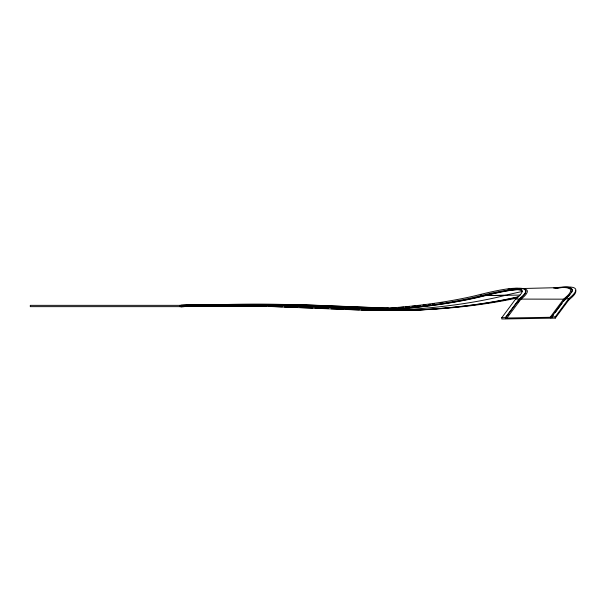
<?xml version="1.0" encoding="UTF-8"?>
<svg xmlns="http://www.w3.org/2000/svg" width="606" height="606" viewBox="0 0 606 606"><rect width="100%" height="100%" fill="white"/><g stroke="black" fill="none" stroke-linecap="round" stroke-linejoin="round"><path stroke-width="0.91" d="M181.012 306.644L30.3 306.644L30.3 305.348L180.989 305.348A114.731 6.007 -1.5 0 1 268.39 305.121L370.508 309.136L370.486 310.439L412.815 310.386L431.798 309.348A1669.742 452.44 25.5 0 0 517.471 297.94M373.349 309.53L373.357 309.136L378.068 308.878M575.564 290.372A519.895 31.997 -21.9 0 1 572.231 296.955L568.723 300.046L555.285 318.105L501.791 318.998L501.776 317.703L515.623 299.091L518.963 296.145A470.226 28.936 -21.9 0 0 480.914 294.334L480.975 295.622A469.756 28.914 -21.9 0 1 521.986 291.486M505.609 318.65L505.381 317.642L519.198 299.069L522.546 296.114A473.604 29.149 -21.9 0 0 512.206 288.691M507.828 315.665L508.828 314.317M517.509 302.644L519.115 300.493L519.1 299.599M507.131 318.62L506.904 318.006L520.713 299.447L524.069 296.493A474.884 29.224 -21.9 0 0 517.229 288.706M550.377 317.908L550.157 317.286L563.625 299.182L567.118 296.099A515.418 31.724 -21.9 0 0 554.99 288.138M551.899 317.877L551.672 316.87L565.133 298.781L568.633 295.698A516.986 31.815 -21.9 0 0 553.695 288.092M553.589 314.696L551.68 317.264L505.381 318.036L519.206 299.462L522.554 296.508A473.46 29.141 -21.9 0 0 524.319 289.426M555.073 312.704L562.057 303.311M563.595 301.243L568.633 296.092A516.842 31.807 -21.9 0 0 569.958 294.69M555.285 318.105L555.278 316.809L568.701 298.758L572.215 295.667A520.365 32.027 -21.9 0 0 560.845 287.509M520.031 295.092L480.975 295.622L474.483 297.228A1623.254 439.842 25.5 0 1 385.34 309.621L370.486 310.439L268.36 306.424A114.625 5.999 -1.5 0 0 190.072 306.424M518.403 289.524A473.135 29.118 -21.9 0 0 484.285 295.576L477.786 297.19A1626.39 440.691 25.5 0 1 388.469 309.605L373.334 310.431M519.91 289.486A474.559 29.209 -21.9 0 0 485.686 295.561L479.179 297.167A1627.708 441.054 25.5 0 1 389.787 309.598L374.538 310.431L361.146 309.954M522.364 291.494A494.829 30.451 -21.9 0 0 505.571 295.289L498.988 296.917A1646.502 446.145 25.5 0 1 391.65 310.408L380.371 309.969M485.686 295.561L505.571 295.289M368.524 309.249L385.318 308.325A1622.618 439.676 25.5 0 0 474.43 295.94L480.914 294.334L480.975 295.622M379.962 308.772L388.446 308.31M376.182 309.371L378.068 309.272M519.895 288.585L562.588 287.524M181.739 305.719L191.049 305.492M501.776 317.703L505.381 317.642M551.672 316.87L555.278 316.809M515.623 299.091L565.133 299.175L565.133 298.781L568.701 298.758L568.723 300.046M370.508 309.136L373.357 309.136L271.14 305.113A118.367 6.196 -1.5 0 0 180.989 305.348L180.989 306.644A119.859 6.272 -1.5 0 1 265.882 306.219M312.348 305.719L314.075 305.719M389.325 308.166L309.386 305.023A168.816 8.832 -1.5 0 0 194.087 305.023L179.997 305.371L180.027 306.666L193.844 306.325A165.097 8.643 -1.5 0 1 231.015 305.719M388.37 308.242L306.628 305.03A165.09 8.643 -1.5 0 0 180.989 305.348M386.469 308.568L306.621 305.424A165.15 8.643 -1.5 0 0 209.426 305.113M386.211 308.605L305.454 305.432A163.605 8.56 -1.5 0 0 209.168 305.121M402.467 309.984L412.815 310.386M399.619 309.984L411.648 310.302A1665.773 451.364 25.5 0 0 517.456 297.258M398.415 309.984L410.33 310.31A1664.508 451.023 25.5 0 0 518.797 296.66M271.14 305.515L277.934 305.727M286.138 306.098L292.94 306.318M301.144 306.689L308.886 306.947M317.082 307.318L323.899 307.537M332.088 307.909L339.845 308.166M348.033 308.537L354.851 308.757M363.032 309.121L370.804 309.378M282.373 306.856L271.124 306.416A118.321 6.189 -1.5 0 0 268.481 306.325M284.252 306.931L297.614 307.409M300.19 307.56L312.628 308M315.196 308.143L328.573 308.621M331.141 308.772L343.587 309.211M346.14 309.363L359.267 309.878M264.799 306.227A118.321 6.189 -1.5 0 0 180.989 306.644A168.68 8.825 -1.5 0 1 230.303 305.719M190.435 305.507A119.89 6.272 -1.5 0 0 181.936 305.719A118.359 6.196 -1.5 0 1 190.322 305.515M212.653 305.121A119.89 6.272 -1.5 0 1 255.293 305.113M213.145 305.121A118.359 6.196 -1.5 0 1 254.346 305.121M268.496 305.424A118.359 6.196 -1.5 0 1 270.268 305.485M180.989 306.644A141.637 7.408 -1.5 0 1 266.102 305.863M269.617 306.325A119.859 6.272 -1.5 0 1 272.299 306.409M194.64 306.31A163.559 8.56 -1.5 0 1 230.553 305.727M442.85 302.5A1625.754 440.524 25.5 0 1 441.017 302.78M434.593 303.704A1625.754 440.524 25.5 0 1 432.835 303.939M430.184 304.288A1625.754 440.524 25.5 0 1 428.404 304.515M424.829 304.962A1625.754 440.524 25.5 0 1 423.033 305.174M420.322 305.485A1625.754 440.524 25.5 0 1 417.587 305.788M415.761 305.985A1625.754 440.524 25.5 0 1 412.08 306.363M409.308 306.628A1625.754 440.524 25.5 0 1 405.581 306.977M403.755 307.136A1625.754 440.524 25.5 0 1 398.407 307.583M395.71 307.795A1625.754 440.524 25.5 0 1 390.272 308.181M556.21 288.161A520.365 32.027 -21.9 0 1 558.141 287.865M556.475 288.1A516.842 31.807 -21.9 0 1 571.481 292.637M507.979 289.282A473.604 29.149 -21.9 0 1 509.737 289.017M516.668 288.691A473.46 29.141 -21.9 0 1 521.145 288.706"/></g></svg>
